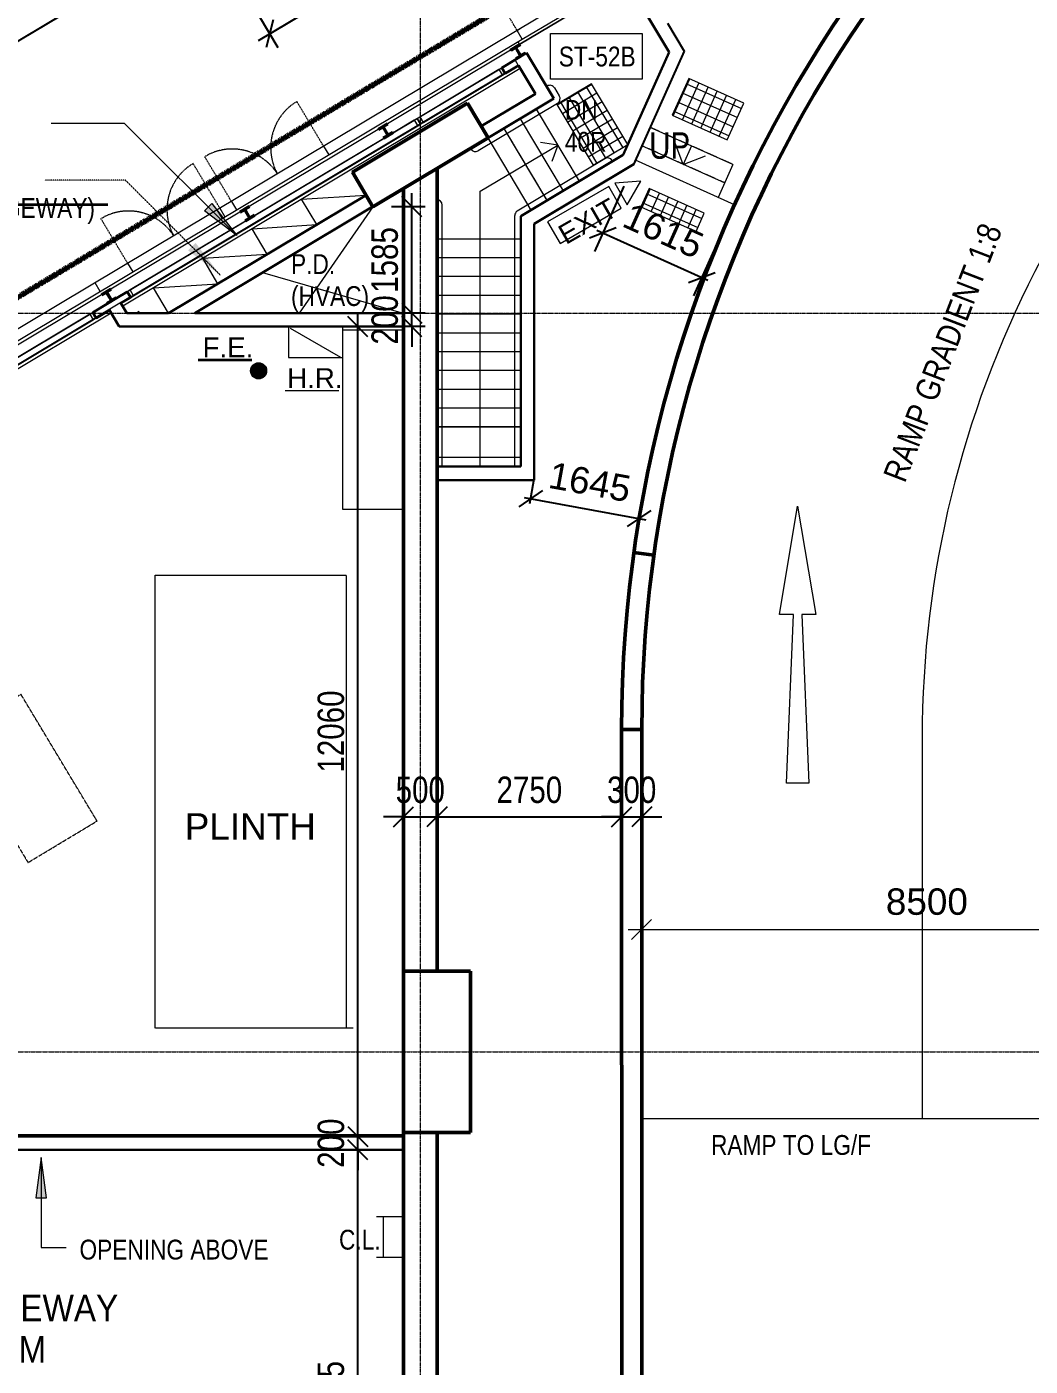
# Model space of a CAD drawing. Header units: millimetres. Extents: x -1578195 to 622687, y -255792 to 391308.
# Drawn here: x 30491 to 45441, y 158774 to 178722 of the extents above; entities that cross this region are included whole.
import ezdxf

# ---------------------------------------------------------------- set-up
doc = ezdxf.new("R2010")
doc.units = ezdxf.units.MM
for name, pattern in [('Dash', [6, 3, -3]), ('Double dash', [24.5, 10, -3, 2, -3, 2, -4.5]), ('Double dash_2_', [42.8625, 15.875, -4.7625, 6.35, -4.7625, 6.35, -4.7625]), ('Grid Line', [21, 12, -3, 3, -3]), ('IMPORT-Hidden_samll_', [3, 2, -1]), ('Long Dash', [13.5, 9, -4.5]), ('Overhead', [1.8, 1.2, -0.6])]:
    doc.linetypes.add(name, pattern=pattern)
for name, color, linetype, lineweight in [('0-1', 7, 'Continuous', 5), ('0-3', 7, 'Double dash_2_', 50), ('A-230-M_FLOOR', 192, 'Continuous', 18), ('A-242-A_STAIR', 31, 'Continuous', 5), ('A-242-M_STAIR', 31, 'Continuous', 5), ('A-325-M_DOOR', 31, 'Continuous', 5), ('A-325-MH_DOOR', 31, 'Long Dash', 5), ('A-ANNO-DIMS', 7, 'Continuous', 9), ('A-ANNO-NOTE', 7, 'Continuous', 5), ('A-ANNO-NOTE-1', 7, 'Continuous', 20), ('A-DETL', 102, 'Continuous', 5), ('A-DETL-5', 102, 'Continuous', 25), ('A-DETL-GENF', 7, 'Continuous', 5), ('A-DOOR', 7, 'Continuous', 5), ('A-DOOR-1', 7, 'Continuous', 9), ('A-DOOR-HDLN', 7, 'Long Dash', 5), ('A-FLOR', 7, 'Continuous', 18), ('A-GENM', 7, 'Continuous', 5), ('A-GENM-1', 7, 'Continuous', 18), ('A-GLAZ-CURT-2', 7, 'Continuous', 9), ('A-WALL-3', 7, 'Continuous', 13), ('A-WALL-4', 7, 'Continuous', 35), ('A-WALL-7', 7, 'Continuous', 5), ('C-PROP-LINE', 7, 'Double dash', 70), ('C-PROP-LINE-1', 7, 'Double dash_2_', 50), ('G-ANNO-TEXT', 7, 'Continuous', 5), ('I-WALL-5', 7, 'Continuous', 30), ('I-WALL-6', 7, 'Continuous', 18), ('OAP280_C', 210, 'Continuous', 50), ('OAP280_W', 210, 'Continuous', 50), ('Q-SPCQ', 7, 'Continuous', 5), ('REMOVED', 5, 'Dash', 5), ('S-COLS-3', 7, 'Continuous', 35), ('S-COLS-4', 7, 'Continuous', 13), ('S-COLS-8', 7, 'Continuous', 30), ('S-COLS-9', 7, 'Continuous', 5), ('S-GRID-1', 7, 'Grid Line', 5), ('S-STRS', 7, 'Continuous', 5), ('S-STRS-2', 7, 'Overhead', 5), ('UNDERLINE', 10, 'Continuous', 35)]:
    doc.layers.add(name, color=color, linetype=linetype, lineweight=lineweight)
doc.layers.add('E-EQMT', color=7, linetype='IMPORT-Hidden_samll_', lineweight=5, true_color=0x656565)
doc.styles.add('Arial', font='arial.ttf', dxfattribs={"height": 393.413174})
doc.styles.add('Arial Narrow', font='ARIALN.TTF', dxfattribs={"height": 353.981763})
doc.styles.add('Arial Narrow_1', font='ARIALN.TTF', dxfattribs={"height": 294.984802})
doc.styles.add('Arial_1', font='arial.ttf', dxfattribs={"height": 1.475299})
doc.styles.add('Arial_11', font='arial.ttf', dxfattribs={"width": 0.8, "height": 12.5})
doc.styles.add('Arial_3', font='arial.ttf', dxfattribs={"height": 590.11976})
doc.styles.add('Arial_5', font='arial.ttf', dxfattribs={"height": 1.081886})
doc.styles.add('Arial_7', font='arial.ttf', dxfattribs={"width": 0.9, "height": 393.413174})
doc.dimstyles.new('Diagonal_-_1_5mm_Arial', dxfattribs={"dimscale": 304.8, "dimtxt": 400, "dimasz": 0.984252, "dimexe": 0.984252, "dimexo": 0.0625, "dimgap": 0.656168, "dimtad": 1, "dimdec": 0, "dimrnd": 5, "dimzin": 0, "dimdsep": 46, "dimtxsty": 'Arial', "dimblk1": 'OBLIQUE', "dimblk2": 'OBLIQUE', "dimsah": 1, "dimcen": 0.09, "dimdle": 0.328084, "dimadec": 0, "dimazin": 0, "dimtfac": 1, "dimtdec": 4, "dimtix": 1, "dimtmove": 0, "dimatfit": 3, "dimfxl": 1.574803, "dimfxlon": 1, "dimtvp": 1, "dimtolj": 1, "dimtzin": 0, "dimarcsym": 2})
doc.dimstyles.new('Diagonal_-_2_0mm_Arial', dxfattribs={"dimscale": 304.8, "dimtxt": 500, "dimasz": 0.984252, "dimexe": 0.984252, "dimexo": 0.984252, "dimgap": 0.656168, "dimtad": 1, "dimdec": 0, "dimrnd": 5, "dimzin": 0, "dimdsep": 46, "dimtxsty": 'Arial_11', "dimblk1": 'OBLIQUE', "dimblk2": 'OBLIQUE', "dimsah": 1, "dimcen": 0.09, "dimdle": 0.656168, "dimadec": 0, "dimazin": 0, "dimtfac": 1, "dimtdec": 4, "dimtix": 1, "dimtmove": 0, "dimatfit": 3, "dimfxl": 1, "dimtvp": 1, "dimtolj": 1, "dimtzin": 0, "dimarcsym": 2})

# ---------------------------------------------------------------- blocks, each defined once
blk = doc.blocks.new('Family - ___-1112717-B1_F PLAN _2 OF 2_')
at = {"layer": 'C-PROP-LINE'}
blk.add_line((56424, 190270), (27494, 172990), dxfattribs=at)
blk = doc.blocks.new('ARC_ANN_HR_HOSE-REEL - ARC_ANN_HR_HOSE-REEL-881492-B1_F PLAN _2 OF 2_')
at = {"layer": 'A-ANNO-NOTE-1'}
blk.add_line((-1.804, 0), (2.187, 0), dxfattribs=at)
at = {"layer": 'A-ANNO-NOTE', "insert": (0.406, 1.662), "char_height": 1.4753, "width": 4.896, "attachment_point": 2, "line_spacing_factor": 0.938532, "style": 'Arial_1'}
blk.add_mtext('H.R.', dxfattribs=at)
blk = doc.blocks.new('DCW_15c - ARC_Single Steel Door-34850645-B1_F PLAN _2 OF 2_')
at = {"layer": 'A-DOOR'}
for p, q in [((-800, 150), (-750, 150)), ((-800, 0), (-750, 0))]:
    blk.add_line(p, q, dxfattribs=at)
at = {"layer": 'A-DOOR-1'}
for p, q in [((800, 150), (-800, 150)), ((-800, 0), (800, 0))]:
    blk.add_line(p, q, dxfattribs=at)
at = {"layer": 'A-DOOR-HDLN'}
for p, q in [((-800, 1724), (-750, 1724)), ((-800, 150), (-800, 1724))]:
    blk.add_line(p, q, dxfattribs=at)
blk.add_arc((-799, 126), 1599, 0.8721, 88.2428, dxfattribs=at)
blk = doc.blocks.new('UC-Universal Column-Column - 162x162x37UC-V57-B1_F PLAN _2 OF 2_')
at = {"layer": 'S-COLS-9'}
h = blk.add_hatch(dxfattribs=at)
h.set_pattern_fill('FP_13', color=256, style=0, pattern_type=2)
h.set_pattern_definition([(14.141, (-123938.35, -133707), (-173.7525, 689.6488), []), (14.141, (-123547.5, -133052.84), (-173.7525, 689.6488), [])])
h.paths.add_polyline_path([(-81, -81), (81, -81), (81, -69), (6, -67), (4, -62), (6, 67), (12, 70), (81, 70), (81, 81), (-81, 81), (-81, 70), (-6, 67), (-4, 62), (-6, -67), (-12, -69), (-81, -69)], flags=0)
at = {"layer": 'S-COLS-8'}
for p, q in [((81, 81), (-81, 81)), ((-81, 81), (-81, 70)), ((-81, 70), (-12, 70)), ((-4, 62), (-4, -62)), ((4, -62), (4, 62)), ((12, 70), (81, 70)), ((81, 70), (81, 81)), ((-12, -69), (-81, -69)), ((-81, -69), (-81, -81)), ((-81, -81), (81, -81)), ((81, -69), (12, -69)), ((81, -81), (81, -69))]:
    blk.add_line(p, q, dxfattribs=at)
for centre, start, end in [((-12, 62), 0, 90), ((12, 62), 90, 180), ((-12, -62), 270, 0), ((12, -62), 180, 270)]:
    blk.add_arc(centre, 7.6, start, end, dxfattribs=at)
blk = doc.blocks.new('UC-Universal Column-Column - 162x162x37UC-34290177-B1_F PLAN _2 OF 2_')
at = {"layer": 'S-COLS-8'}
for p, q in [((81, 81), (-81, 81)), ((-81, 81), (-81, 69.5)), ((-81, 69.5), (-11.6, 69.5)), ((-4, 61.9), (-4, -61.9)), ((4, -61.9), (4, 61.9)), ((11.6, 69.5), (81, 69.5)), ((81, 69.5), (81, 81)), ((-11.6, -69.5), (-81, -69.5)), ((-81, -69.5), (-81, -81)), ((-81, -81), (81, -81)), ((81, -69.5), (11.6, -69.5)), ((81, -81), (81, -69.5))]:
    blk.add_line(p, q, dxfattribs=at)
for centre, start, end in [((-11.6, 61.9), 0, 90), ((11.6, 61.9), 90, 180), ((-11.6, -61.9), 270, 0), ((11.6, -61.9), 180, 270)]:
    blk.add_arc(centre, 7.6, start, end, dxfattribs=at)
blk = doc.blocks.new('UC-Universal Column-Column - 162x162x37UC-V58-B1_F PLAN _2 OF 2_')
at = {"layer": 'S-COLS-8'}
for p, q in [((81, 81), (-81, 81)), ((-81, 81), (-81, 69.5)), ((-81, 69.5), (-11.6, 69.5)), ((-4, 61.9), (-4, -61.9)), ((4, -61.9), (4, 61.9)), ((11.6, 69.5), (81, 69.5)), ((81, 69.5), (81, 81)), ((-11.6, -69.5), (-81, -69.5)), ((-81, -69.5), (-81, -81)), ((-81, -81), (81, -81)), ((81, -69.5), (11.6, -69.5)), ((81, -81), (81, -69.5))]:
    blk.add_line(p, q, dxfattribs=at)
for centre, start, end in [((-11.6, 61.9), 0, 90), ((11.6, 61.9), 90, 180), ((-11.6, -61.9), 270, 0), ((11.6, -61.9), 180, 270)]:
    blk.add_arc(centre, 7.6, start, end, dxfattribs=at)
blk = doc.blocks.new('UC-Universal Column-Column - 162x162x37UC-V59-B1_F PLAN _2 OF 2_')
at = {"layer": 'S-COLS-8'}
for p, q in [((81, 81), (-81, 81)), ((-81, 81), (-81, 69.5)), ((-81, 69.5), (-11.6, 69.5)), ((-4, 61.9), (-4, -61.9)), ((4, -61.9), (4, 61.9)), ((11.6, 69.5), (81, 69.5)), ((81, 69.5), (81, 81)), ((-11.6, -69.5), (-81, -69.5)), ((-81, -69.5), (-81, -81)), ((-81, -81), (81, -81)), ((81, -69.5), (11.6, -69.5)), ((81, -81), (81, -69.5))]:
    blk.add_line(p, q, dxfattribs=at)
for centre, start, end in [((-11.6, 61.9), 0, 90), ((11.6, 61.9), 90, 180), ((-11.6, -61.9), 270, 0), ((11.6, -61.9), 180, 270)]:
    blk.add_arc(centre, 7.6, start, end, dxfattribs=at)
blk = doc.blocks.new('P01V-Louvre - P01V-Louvre-31067764-B1_F PLAN _2 OF 2_')
at = {"layer": 'A-GENM'}
for p, q in [((-950, 95), (950, 95)), ((-950, 5), (950, 5)), ((900, 100), (-900, 100)), ((-900, 0), (900, 0))]:
    blk.add_line(p, q, dxfattribs=at)
at = {"layer": 'A-GENM-1'}
for p, q in [((-900, 100), (-950, 100)), ((-950, 100), (-950, 0)), ((-900, 0), (-900, 100)), ((950, 100), (900, 100)), ((900, 100), (900, 0)), ((950, 0), (950, 100)), ((-950, 0), (-900, 0)), ((900, 0), (950, 0))]:
    blk.add_line(p, q, dxfattribs=at)
blk = doc.blocks.new('P01V-Louvre - P01V-Louvre-35719183-B1_F PLAN _2 OF 2_')
at = {"layer": 'A-GENM'}
for p, q in [((-2515, 95), (2515, 95)), ((-2515, 5), (2515, 5)), ((2465, 100), (-2465, 100)), ((-2465, 0), (-2097, 0)), ((-1935, 0), (303, 0)), ((465, 0), (2465, 0))]:
    blk.add_line(p, q, dxfattribs=at)
at = {"layer": 'A-GENM-1'}
for p, q in [((-2465, 100), (-2515, 100)), ((-2515, 100), (-2515, 0)), ((-2515, 0), (-2465, 0)), ((-2465, 0), (-2465, 100)), ((2515, 100), (2465, 100)), ((2465, 100), (2465, 0)), ((2515, 0), (2515, 100)), ((2465, 0), (2515, 0))]:
    blk.add_line(p, q, dxfattribs=at)
blk = doc.blocks.new('P01V-Louvre - P01V-Louvre-35719173-B1_F PLAN _2 OF 2_')
at = {"layer": 'A-GENM'}
for p, q in [((-735, 95), (735, 95)), ((-735, 5), (735, 5)), ((685, 100), (-685, 100)), ((-685, 0), (685, 0))]:
    blk.add_line(p, q, dxfattribs=at)
at = {"layer": 'A-GENM-1'}
for p, q in [((-685, 100), (-735, 100)), ((-735, 100), (-735, 0)), ((-735, 0), (-685, 0)), ((-685, 0), (-685, 100)), ((735, 100), (685, 100)), ((685, 100), (685, 0)), ((685, 0), (735, 0)), ((735, 0), (735, 100))]:
    blk.add_line(p, q, dxfattribs=at)
blk = doc.blocks.new('ARC_TFP_FS_HR_DISPLAY - ARC_TFP_FS_HR_750x400-V85-B1_F PLAN _2 OF 2_')
at = {"layer": 'Q-SPCQ'}
for p, q in [((405, 460), (-405, 460)), ((-405, 460), (-405, 0)), ((-375, 460), (375, 30)), ((405, 0), (405, 460))]:
    blk.add_line(p, q, dxfattribs=at)
blk = doc.blocks.new('Family - ___-2785461-B1_F PLAN _2 OF 2_')
at = {"layer": 'C-PROP-LINE'}
blk.add_line((56581, 190357), (27564, 173018), dxfattribs=at)
blk = doc.blocks.new('Family - ___-36030423-B1_F PLAN _2 OF 2_')
at = {"layer": 'C-PROP-LINE'}
blk.add_line((56581, 190357), (27564, 173018), dxfattribs=at)
blk = doc.blocks.new('Family - ___-3197506-B1_F PLAN _2 OF 2_')
at = {"layer": 'C-PROP-LINE-1'}
blk.add_line((56581, 190357), (27564, 173018), dxfattribs=at)
blk = doc.blocks.new('Dims-B1-FPLAN_2OF2__dwg__Oblique-5772980-B1_F PLAN _2 OF 2_')
at = {"layer": 'A-ANNO-DIMS'}
blk.add_line((-0.5, -0.5), (0.5, 0.5), dxfattribs=at)
blk = doc.blocks.new('_Oblique')
at = {"color": 0, "linetype": 'ByBlock', "lineweight": -2}
blk.add_line((-0.5, -0.5), (0.5, 0.5), dxfattribs=at)
blk = doc.blocks.new('*D284')
at = {"layer": 'A-ANNO-DIMS', "color": 0, "lineweight": -2, "transparency": 16777216}
for p, q in [((35999, 179745), (33939, 178514)), ((35952, 179435), (35674, 179900)), ((34235, 178409), (33957, 178874))]:
    blk.add_line(p, q, dxfattribs=at)
at = {"layer": 'Defpoints', "color": 0, "transparency": 16777216}
for p in [(36105, 179178), (34111, 178617), (34389, 178152)]:
    blk.add_point(p, dxfattribs=at)
at = {"layer": 'A-ANNO-DIMS', "color": 0, "lineweight": -2, "transparency": 16777216, "xscale": 299.9999999999999, "yscale": 299.9999999999999, "zscale": 299.9999999999999}
for p, rotation in [((35828, 179643), 30.85877583624612), ((34111, 178617), 210.8587758362461)]:
    blk.add_blockref('_Oblique', p, dxfattribs=dict(at, rotation=rotation))
at = {"layer": 'A-ANNO-DIMS', "color": 0, "transparency": 16777216, "insert": (34764, 179474), "char_height": 12.5, "attachment_point": 5, "rotation": 30.8588, "style": 'Arial_11'}
blk.add_mtext('\\A1;{\\H31.473x;2000}', dxfattribs=at)
blk = doc.blocks.new('*D278')
at = {"layer": 'A-ANNO-DIMS', "color": 0, "lineweight": -2, "transparency": 16777216}
for p, q in [((35425, 154531), (35425, 162195)), ((35625, 161995), (35125, 161995)), ((35625, 154731), (35125, 154731))]:
    blk.add_line(p, q, dxfattribs=at)
at = {"layer": 'Defpoints', "color": 0, "transparency": 16777216}
for p in [(35425, 161995), (35925, 161995), (35925, 154731)]:
    blk.add_point(p, dxfattribs=at)
at = {"layer": 'A-ANNO-DIMS', "color": 0, "lineweight": -2, "transparency": 16777216, "xscale": 299.9999999999999, "yscale": 299.9999999999999, "zscale": 299.9999999999999}
for p, rotation in [((35425, 161995), 90), ((35425, 154731), 270)]:
    blk.add_blockref('_Oblique', p, dxfattribs=dict(at, rotation=rotation))
at = {"layer": 'A-ANNO-DIMS', "color": 0, "transparency": 16777216, "insert": (35024, 158363), "char_height": 12.5, "attachment_point": 5, "rotation": 90, "style": 'Arial_11'}
blk.add_mtext('\\A1;{\\H31.473x;7265}', dxfattribs=at)
blk = doc.blocks.new('*D279')
at = {"layer": 'A-ANNO-DIMS', "color": 0, "lineweight": -2, "transparency": 16777216}
for p, q in [((35425, 162195), (35425, 162495)), ((35625, 162195), (35125, 162195)), ((35425, 161995), (35425, 162195)), ((35625, 161995), (35125, 161995)), ((35425, 161995), (35425, 161695))]:
    blk.add_line(p, q, dxfattribs=at)
at = {"layer": 'Defpoints', "color": 0, "transparency": 16777216}
for p in [(35425, 162195), (35925, 162195), (35925, 161995)]:
    blk.add_point(p, dxfattribs=at)
at = {"layer": 'A-ANNO-DIMS', "color": 0, "lineweight": -2, "transparency": 16777216, "xscale": 299.9999999999999, "yscale": 299.9999999999999, "zscale": 299.9999999999999}
for p, rotation in [((35425, 162195), 270), ((35425, 161995), 90)]:
    blk.add_blockref('_Oblique', p, dxfattribs=dict(at, rotation=rotation))
at = {"layer": 'A-ANNO-DIMS', "color": 0, "transparency": 16777216, "insert": (35024, 162095), "char_height": 12.5, "attachment_point": 5, "rotation": 90, "style": 'Arial_11'}
blk.add_mtext('\\A1;{\\H31.473x;200}', dxfattribs=at)
blk = doc.blocks.new('*D280')
at = {"layer": 'A-ANNO-DIMS', "color": 0, "lineweight": -2, "transparency": 16777216}
for p, q in [((35425, 161995), (35425, 174456)), ((35625, 174256), (35125, 174256)), ((35625, 162195), (35125, 162195))]:
    blk.add_line(p, q, dxfattribs=at)
at = {"layer": 'Defpoints', "color": 0, "transparency": 16777216}
for p in [(35425, 174256), (35925, 174256), (35925, 162195)]:
    blk.add_point(p, dxfattribs=at)
at = {"layer": 'A-ANNO-DIMS', "color": 0, "lineweight": -2, "transparency": 16777216, "xscale": 299.9999999999999, "yscale": 299.9999999999999, "zscale": 299.9999999999999}
for p, rotation in [((35425, 174256), 90), ((35425, 162195), 270)]:
    blk.add_blockref('_Oblique', p, dxfattribs=dict(at, rotation=rotation))
at = {"layer": 'A-ANNO-DIMS', "color": 0, "transparency": 16777216, "insert": (35024, 168226), "char_height": 12.5, "attachment_point": 5, "rotation": 90, "style": 'Arial_11'}
blk.add_mtext('\\A1;{\\H31.473x;12060}', dxfattribs=at)
blk = doc.blocks.new('*D281')
at = {"layer": 'A-ANNO-DIMS', "color": 0, "lineweight": -2, "transparency": 16777216}
for p, q in [((36227, 174456), (36227, 174756)), ((36427, 174456), (35927, 174456)), ((36227, 174256), (36227, 174456)), ((36427, 174256), (35927, 174256)), ((36227, 174256), (36227, 173956))]:
    blk.add_line(p, q, dxfattribs=at)
at = {"layer": 'Defpoints', "color": 0, "transparency": 16777216}
for p in [(36227, 174456), (36727, 174456), (36727, 174256)]:
    blk.add_point(p, dxfattribs=at)
at = {"layer": 'A-ANNO-DIMS', "color": 0, "lineweight": -2, "transparency": 16777216, "xscale": 299.9999999999999, "yscale": 299.9999999999999, "zscale": 299.9999999999999}
for p, rotation in [((36227, 174456), 270), ((36227, 174256), 90)]:
    blk.add_blockref('_Oblique', p, dxfattribs=dict(at, rotation=rotation))
at = {"layer": 'A-ANNO-DIMS', "color": 0, "transparency": 16777216, "insert": (35826, 174356), "char_height": 12.5, "attachment_point": 5, "rotation": 90, "style": 'Arial_11'}
blk.add_mtext('\\A1;{\\H31.473x;200}', dxfattribs=at)
blk = doc.blocks.new('*D282')
at = {"layer": 'A-ANNO-DIMS', "color": 0, "lineweight": -2, "transparency": 16777216}
for p, q in [((36227, 174256), (36227, 176242)), ((36427, 176042), (35927, 176042)), ((36427, 174456), (35927, 174456))]:
    blk.add_line(p, q, dxfattribs=at)
at = {"layer": 'Defpoints', "color": 0, "transparency": 16777216}
for p in [(36227, 176042), (36727, 176042), (36727, 174456)]:
    blk.add_point(p, dxfattribs=at)
at = {"layer": 'A-ANNO-DIMS', "color": 0, "lineweight": -2, "transparency": 16777216, "xscale": 299.9999999999999, "yscale": 299.9999999999999, "zscale": 299.9999999999999}
for p, rotation in [((36227, 176042), 90), ((36227, 174456), 270)]:
    blk.add_blockref('_Oblique', p, dxfattribs=dict(at, rotation=rotation))
at = {"layer": 'A-ANNO-DIMS', "color": 0, "transparency": 16777216, "insert": (35826, 175249), "char_height": 12.5, "attachment_point": 5, "rotation": 90, "style": 'Arial_11'}
blk.add_mtext('\\A1;{\\H31.473x;1585}', dxfattribs=at)
blk = doc.blocks.new('*D267')
at = {"layer": 'A-ANNO-DIMS', "color": 0, "lineweight": -2, "transparency": 16777216}
for p, q in [((36604, 166755), (36604, 167255)), ((39354, 166755), (39354, 167255)), ((36404, 166955), (39554, 166955))]:
    blk.add_line(p, q, dxfattribs=at)
at = {"layer": 'Defpoints', "color": 0, "transparency": 16777216}
for p in [(39354, 166955), (36604, 166455), (39354, 166455)]:
    blk.add_point(p, dxfattribs=at)
at = {"layer": 'A-ANNO-DIMS', "color": 0, "lineweight": -2, "transparency": 16777216, "xscale": 299.9999999999999, "yscale": 299.9999999999999, "zscale": 299.9999999999999, "rotation": 180}
blk.add_blockref('_Oblique', (36604, 166955), dxfattribs=at)
at = {"layer": 'A-ANNO-DIMS', "color": 0, "lineweight": -2, "transparency": 16777216, "xscale": 299.9999999999999, "yscale": 299.9999999999999, "zscale": 299.9999999999999}
blk.add_blockref('_Oblique', (39354, 166955), dxfattribs=at)
at = {"layer": 'A-ANNO-DIMS', "color": 0, "transparency": 16777216, "insert": (37979, 167356), "char_height": 12.5, "attachment_point": 5, "style": 'Arial_11'}
blk.add_mtext('\\A1;{\\H31.473x;2750}', dxfattribs=at)
blk = doc.blocks.new('*D268')
at = {"layer": 'A-ANNO-DIMS', "color": 0, "lineweight": -2, "transparency": 16777216}
for p, q in [((36104, 166755), (36104, 167255)), ((36604, 166755), (36604, 167255)), ((36104, 166955), (35804, 166955)), ((36104, 166955), (36604, 166955)), ((36604, 166955), (36904, 166955))]:
    blk.add_line(p, q, dxfattribs=at)
at = {"layer": 'Defpoints', "color": 0, "transparency": 16777216}
for p in [(36604, 166955), (36104, 166455), (36604, 166455)]:
    blk.add_point(p, dxfattribs=at)
at = {"layer": 'A-ANNO-DIMS', "color": 0, "lineweight": -2, "transparency": 16777216, "xscale": 299.9999999999999, "yscale": 299.9999999999999, "zscale": 299.9999999999999}
blk.add_blockref('_Oblique', (36104, 166955), dxfattribs=at)
at = {"layer": 'A-ANNO-DIMS', "color": 0, "lineweight": -2, "transparency": 16777216, "xscale": 299.9999999999999, "yscale": 299.9999999999999, "zscale": 299.9999999999999, "rotation": 180}
blk.add_blockref('_Oblique', (36604, 166955), dxfattribs=at)
at = {"layer": 'A-ANNO-DIMS', "color": 0, "transparency": 16777216, "insert": (36354, 167356), "char_height": 12.5, "attachment_point": 5, "style": 'Arial_11'}
blk.add_mtext('\\A1;{\\H31.473x;500}', dxfattribs=at)
blk = doc.blocks.new('*D269')
at = {"layer": 'A-ANNO-DIMS', "color": 0, "lineweight": -2, "transparency": 16777216}
for p, q in [((39354, 166755), (39354, 167255)), ((39654, 166755), (39654, 167255)), ((39354, 166955), (39054, 166955)), ((39354, 166955), (39654, 166955)), ((39654, 166955), (39954, 166955))]:
    blk.add_line(p, q, dxfattribs=at)
at = {"layer": 'Defpoints', "color": 0, "transparency": 16777216}
for p in [(39654, 166955), (39354, 166455), (39654, 166455)]:
    blk.add_point(p, dxfattribs=at)
at = {"layer": 'A-ANNO-DIMS', "color": 0, "lineweight": -2, "transparency": 16777216, "xscale": 299.9999999999999, "yscale": 299.9999999999999, "zscale": 299.9999999999999}
blk.add_blockref('_Oblique', (39354, 166955), dxfattribs=at)
at = {"layer": 'A-ANNO-DIMS', "color": 0, "lineweight": -2, "transparency": 16777216, "xscale": 299.9999999999999, "yscale": 299.9999999999999, "zscale": 299.9999999999999, "rotation": 180}
blk.add_blockref('_Oblique', (39654, 166955), dxfattribs=at)
at = {"layer": 'A-ANNO-DIMS', "color": 0, "transparency": 16777216, "insert": (39504, 167356), "char_height": 12.5, "attachment_point": 5, "style": 'Arial_11'}
blk.add_mtext('\\A1;{\\H31.473x;300}', dxfattribs=at)
blk = doc.blocks.new('*D293')
at = {"layer": 'A-ANNO-DIMS', "color": 0, "lineweight": -2, "transparency": 16777216}
for p, q in [((37985, 171621), (38052, 171988)), ((37900, 171711), (39716, 171380)), ((39605, 171325), (39672, 171693))]:
    blk.add_line(p, q, dxfattribs=at)
at = {"layer": 'Defpoints', "color": 0, "transparency": 16777216}
for p in [(37982, 171602), (39618, 171398), (39601, 171306)]:
    blk.add_point(p, dxfattribs=at)
at = {"layer": 'A-ANNO-DIMS', "color": 0, "lineweight": -2, "transparency": 16777216, "xscale": 299.9999999999999, "yscale": 299.9999999999999, "zscale": 299.9999999999999}
for p, rotation in [((37998, 171693), 169.6596035361289), ((39618, 171398), 349.6596035361288)]:
    blk.add_blockref('_Oblique', p, dxfattribs=dict(at, rotation=rotation))
at = {"layer": 'A-ANNO-DIMS', "color": 0, "transparency": 16777216, "insert": (38880, 171940), "char_height": 393.4, "attachment_point": 5, "rotation": 349.6596, "style": 'Arial'}
blk.add_mtext('\\A1;1645', dxfattribs=at)
blk = doc.blocks.new('*D294')
at = {"layer": 'A-ANNO-DIMS', "color": 0, "lineweight": -2, "transparency": 16777216}
for p, q in [((39388, 176350), (38951, 175376)), ((38983, 175691), (40640, 174948)), ((40863, 175689), (40426, 174715))]:
    blk.add_line(p, q, dxfattribs=at)
at = {"layer": 'Defpoints', "color": 0, "transparency": 16777216}
for p in [(39396, 176367), (40871, 175706), (40549, 174989)]:
    blk.add_point(p, dxfattribs=at)
at = {"layer": 'A-ANNO-DIMS', "color": 0, "lineweight": -2, "transparency": 16777216, "xscale": 299.9999999999999, "yscale": 299.9999999999999, "zscale": 299.9999999999999}
for p, rotation in [((39074, 175650), 155.8591831670904), ((40549, 174989), 335.8591831670904)]:
    blk.add_blockref('_Oblique', p, dxfattribs=dict(at, rotation=rotation))
at = {"layer": 'A-ANNO-DIMS', "color": 0, "transparency": 16777216, "insert": (39976, 175685), "char_height": 393.4, "attachment_point": 5, "rotation": 335.8592, "style": 'Arial'}
blk.add_mtext('\\A1;1615', dxfattribs=at)
blk = doc.blocks.new('APF_10 - APF_10-47961656-0291')
at = {"layer": 'A-325-MH_DOOR'}
for p, q in [((-400, 924), (-350, 924)), ((-400, 150), (-400, 924))]:
    blk.add_line(p, q, dxfattribs=at)
blk.add_arc((-399, 126), 799, 1.7449, 86.4831, dxfattribs=at)
blk = doc.blocks.new('APF_10 - APF_10-47961668-0291')
at = {"layer": 'A-325-MH_DOOR'}
for p, q in [((-400, -150), (-400, -924)), ((-400, -924), (-350, -924))]:
    blk.add_line(p, q, dxfattribs=at)
blk.add_arc((-399, -126), 799, 273.5169, 358.2551, dxfattribs=at)
blk = doc.blocks.new('APF_10 - APF_10-47962074-0291')
at = {"layer": 'A-325-MH_DOOR'}
for p, q in [((-400, -150), (-400, -924)), ((-400, -924), (-350, -924))]:
    blk.add_line(p, q, dxfattribs=at)
blk.add_arc((-399, -126), 799, 273.5169, 358.2551, dxfattribs=at)
blk = doc.blocks.new('A$C0051683D')
at = {"layer": 'A-ANNO-NOTE'}
for p, q in [((435, 1509), (62, 1509)), ((62, 1509), (62, 457)), ((435, 457), (435, 1509)), ((62, 457), (435, 457)), ((62, 353), (266, 0)), ((435, 353), (62, 353)), ((266, 0), (435, 353))]:
    blk.add_line(p, q, dxfattribs=at)
at = {"layer": 'A-ANNO-NOTE', "insert": (-2, 987), "char_height": 295.1, "width": 1090.8, "attachment_point": 8, "rotation": 270, "line_spacing_factor": 0.938532, "style": 'Arial_3'}
blk.add_mtext('EXIT', dxfattribs=at)
blk = doc.blocks.new('TRA')
at = {"layer": 'A-FLOR', "flags": 128}
blk.add_lwpolyline([(-518486, 188017), (-519381, 187483), (-521398, 186280), (-527075, 182896), (-535025, 178165), (-535665, 177776), (-535926, 177616), (-537397, 176743), (-537513, 176675), (-537810, 176506), (-539728, 175455), (-540182, 175218), (-541679, 174464), (-541866, 174374), (-543661, 173534)], dxfattribs=at)
blk = doc.blocks.new('ARC_ANN_FE_FIRE-EXTINGUISHER - 4-883778-B1_F PLAN _2 OF 2_')
at = {"layer": 'A-ANNO-NOTE'}
blk.add_circle((2.685, -0.821), 0.6, dxfattribs=at)
at = {"layer": 'A-ANNO-NOTE-1'}
blk.add_line((-1.804, 0), (2.187, 0), dxfattribs=at)
at = {"layer": 'A-ANNO-NOTE', "insert": (0.406, 1.662), "char_height": 1.4753, "width": 4.5, "attachment_point": 2, "line_spacing_factor": 0.938532, "style": 'Arial_1'}
blk.add_mtext('F.E.', dxfattribs=at)

msp = doc.modelspace()

# ---------------------------------------------------------------- hatches: boundary and pattern name
at = {"layer": 'A-DETL-GENF'}
h = msp.add_hatch(dxfattribs=at)
h.set_pattern_fill('FP_7', color=256, angle=-56.14082, style=0, pattern_type=2)
h.set_pattern_definition([(245.85918, (-59501.72, 245952.47), (136.88146, -61.3471), []), (335.85918, (-59501.72, 245952.47), (61.3471, 136.88146), [])])
h.paths.add_polyline_path([(40107.2, 177404.6), (40928.5, 177036.5), (41173.9, 177584), (40352.6, 177952.1)])
h = msp.add_hatch(dxfattribs=at)
h.set_pattern_fill('FP_7', color=256, angle=-91.14085, style=0, pattern_type=2)
h.set_pattern_definition([(210.85915, (-3892.77, 290858.08), (76.93941, -128.76462), []), (300.85915, (-3892.77, 290858.08), (128.76462, 76.93941), [])])
h.paths.add_polyline_path([(38390, 177564.4), (38928.6, 176663.1), (39443.7, 176970.8), (38905.1, 177872.2)])
h = msp.add_hatch(dxfattribs=at)
h.set_pattern_fill('FP_7', color=256, angle=-56.14082, style=0, pattern_type=2)
h.set_pattern_definition([(245.85918, (-59967.89, 244586.74), (136.88146, -61.3471), []), (335.85918, (-59967.89, 244586.74), (61.3471, 136.88146), [])])
h.paths.add_polyline_path([(39641.1, 176038.8), (40462.3, 175670.8), (40585, 175944.5), (39763.8, 176312.6)], flags=0)
at = {"layer": 'G-ANNO-TEXT'}
for points in [[(33619.2, 175611.8), (33139.1, 175980.2), (33250.8, 176091.9)], [(30707.3, 161883.4), (30628.3, 161283.4), (30786.3, 161283.4)]]:
    msp.add_hatch(color=256, dxfattribs=at).paths.add_polyline_path(points, flags=0)
at = {"layer": 'REMOVED'}
msp.add_hatch(color=256, dxfattribs=at).paths.add_polyline_path([(33373.9, 175024.1), (32893.8, 175392.5), (33005.5, 175504.2)], flags=0)
at = {"layer": 'UNDERLINE'}
h = msp.add_hatch(color=256, dxfattribs=at)
h.dxf.hatch_style = 1
edge = h.paths.add_edge_path()
edge.add_arc((33945.1, 173598.5), 120, 0, 360)

# ---------------------------------------------------------------- linework, layer by layer
at = {"layer": 'A-230-M_FLOOR', "color": 7}
msp.add_line((41034.6, 176071.8), (39559.6, 176732.8), dxfattribs=at)
at = {"layer": 'A-242-A_STAIR', "color": 7}
for p, q in [((40272.5, 176673), (40146.6, 177003.4)), ((40395.2, 176946.8), (40272.5, 176673)), ((40272.5, 176673), (40602.9, 176798.9))]:
    msp.add_line(p, q, dxfattribs=at)
at = {"layer": 'A-242-M_STAIR', "color": 7}
for p, q in [((41011.1, 176670.7), (39779.2, 177222.8)), ((40884.4, 176398.8), (39652.5, 176950.9)), ((41011.1, 176670.7), (40791.5, 176180.7))]:
    msp.add_line(p, q, dxfattribs=at)
at = {"layer": 'A-242-M_STAIR', "color": 7, "linetype": 'Overhead'}
for p, q in [((41011.1, 176670.7), (39779.2, 177222.8)), ((40884.4, 176398.8), (39652.5, 176950.9))]:
    msp.add_line(p, q, dxfattribs=at)
at = {"layer": 'A-ANNO-DIMS'}
for p, q in [((39651.2, 163475), (39651.2, 165577.1)), ((39451.2, 165277.1), (48351.3, 165277.1))]:
    msp.add_line(p, q, dxfattribs=at)
at = {"layer": 'A-DETL'}
for p, q in [((38353.3, 177811.2), (38425.2, 177691)), ((38397.5, 177581.3), (37216.5, 176875.6)), ((37248.6, 176271.5), (38402.3, 176959)), ((38402.3, 176959), (38145.5, 176999.7)), ((38402.3, 176959), (38315.9, 176713.8)), ((39104.5, 176757.3), (37799.3, 175977.4)), ((34584.7, 176152.7), (35544.2, 176213.4)), ((34810.3, 175775), (34584.7, 176152.7)), ((37248.6, 172171.6), (37248.6, 176271.5)), ((35646.7, 176041.8), (34547.1, 174456)), ((36680.4, 172192.3), (36680.4, 176066.3)), ((33848.8, 175713), (34810.3, 175775)), ((37760.4, 172192.3), (37760.4, 175908.7)), ((34074.5, 175335.3), (33848.8, 175713)), ((33113, 175273.4), (34074.5, 175335.3)), ((33338.7, 174895.7), (33113, 175273.4)), ((34005.4, 175061), (36101.3, 174456)), ((32377.2, 174833.7), (33338.7, 174895.7)), ((32602.9, 174456), (32377.2, 174833.7)), ((41705.4, 169966.8), (41976.2, 171582)), ((41976.2, 171582), (42247, 169966.8)), ((41913.8, 169966.8), (41705.4, 169966.8)), ((41809.4, 167458), (41913.8, 169966.8)), ((42247, 169966.8), (42038.6, 169966.8)), ((42038.6, 169966.8), (42143, 167458)), ((42143, 167458), (41809.4, 167458)), ((48151.2, 162455.9), (39654, 162455.9)), ((36101.2, 160996.9), (35701.2, 160996.9)), ((35801.2, 160996.9), (35801.2, 160396.9)), ((35701.2, 160396.9), (36101.2, 160396.9))]:
    msp.add_line(p, q, dxfattribs=at)
msp.add_lwpolyline([(50179.5, 180492.4, 0.2416732), (43831.2, 168125.4), (43831.2, 162455.9)], format="xyb", dxfattribs=at)
for points in [[(40107.2, 177404.6), (40928.5, 177036.5), (41173.9, 177584), (40352.6, 177952.1)], [(38390, 177564.4), (38928.6, 176663.1), (39443.7, 176970.8), (38905.1, 177872.2)], [(40585, 175944.5), (39763.8, 176312.6), (39641.1, 176038.8), (40462.3, 175670.8)]]:
    msp.add_lwpolyline(points, close=True, dxfattribs=at)
for centre, start, end in [((38284.7, 177770.1), 30.85915, 120.85919), ((38356.5, 177650), 300.85915, 30.85915), ((37175.5, 176944.3), 210.85918, 300.85915), ((39145.5, 176688.6), 30.85918, 120.85915), ((36600.4, 176066.3), 360, 90), ((37840.4, 175908.7), 120.85915, 180)]:
    msp.add_arc(centre, 80, start, end, dxfattribs=at)
at = {"layer": 'A-DETL-5'}
for p, q in [((40035.9, 178777.1), (40287.2, 178356.4)), ((40287.2, 178356.4), (39530.6, 176668.2))]:
    msp.add_line(p, q, dxfattribs=at)
at = {"layer": 'A-FLOR'}
for p, q in [((28480.7, 177397.2), (35968.6, 181866.1)), ((39458.2, 179428.1), (37839.1, 178460.7)), ((37700, 178377.6), (37683.7, 178367.9)), ((32115.5, 174456), (32163.7, 174484.8)), ((35201.3, 174206), (36101.3, 174206)), ((35201.3, 171531), (35201.3, 174206)), ((37851.3, 172307.1), (36601.3, 172307.1)), ((36101.3, 171531), (35201.3, 171531)), ((36101.2, 162221.1), (27601.2, 162221.1))]:
    msp.add_line(p, q, dxfattribs=at)
at = {"layer": 'A-GLAZ-CURT-2'}
for p, q in [((37796.7, 178666.1), (24095.2, 170479.2)), ((24172.1, 170350.5), (37873.7, 178537.3)), ((37873.7, 178537.3), (37796.7, 178666.1)), ((34912.5, 176942.8), (34989.5, 176814)), ((33406.6, 175868.2), (33329.6, 175996.9)), ((33367.3, 176019.6), (33444.3, 175890.8)), ((33539, 176122.1), (33616, 175993.4)), ((31993.9, 175198.9), (32070.8, 175070.1)), ((31586.7, 174780.8), (31509.8, 174909.5))]:
    msp.add_line(p, q, dxfattribs=at)
at = {"layer": 'A-WALL-3'}
for p, q in [((37839.1, 178460.7), (39458.2, 179428.1)), ((35864.7, 177280.9), (37700, 178377.6)), ((33804.4, 176049.9), (35725.6, 177197.8)), ((36601.3, 176612.1), (36101.3, 176313.4)), ((31744.2, 174818.9), (33665.4, 175966.8)), ((29684, 173587.9), (31605.1, 174735.8)), ((36101.2, 164656), (36601.2, 164656)), ((36601.2, 162256), (36101.2, 162256))]:
    msp.add_line(p, q, dxfattribs=at)
at = {"layer": 'A-WALL-4'}
for p, q in [((36601.2, 164656), (36601.3, 176612.1)), ((36101.3, 176313.4), (36101.2, 164656)), ((39832.1, 170851.7), (39535.1, 170893.3)), ((39351.3, 168257.1), (39651.3, 168257.1)), ((36101.2, 162256), (36101.2, 155756)), ((36601.2, 155756), (36601.2, 162256))]:
    msp.add_line(p, q, dxfattribs=at)
for radius, start, end in [(19000, 113.14269, 179.99968), (18700, 122.41472, 179.9997)]:
    msp.add_arc((58351.3, 168257), radius, start, end, dxfattribs=at)
at = {"layer": 'A-WALL-7'}
for p, q in [((37943.6, 178322.8), (37574.2, 178102.1)), ((37812.9, 178151.6), (37615.2, 178033.4)), ((37812.9, 178151.6), (37771.9, 178220.2)), ((37818.1, 178143), (37812.9, 178151.6)), ((31994.4, 174768.1), (31478.2, 174459.6)), ((32035.4, 174699.4), (31519.2, 174391)), ((31889.8, 174612.4), (31894.9, 174603.8)), ((31718.1, 174509.8), (31723.2, 174501.2))]:
    msp.add_line(p, q, dxfattribs=at)
at = {"layer": 'E-EQMT'}
msp.add_lwpolyline([(35351.8, 163809.4), (32401.8, 163809.4), (32401.8, 170554.4), (35251.8, 170554.4), (35251.8, 163809.4)], dxfattribs=at)
msp.add_lwpolyline([(30509.9, 166274.7), (31538.5, 166892.8), (30405.5, 168778.6), (29376.9, 168160.5)], close=True, dxfattribs=at)
at = {"layer": 'G-ANNO-TEXT'}
for p, q in [((31948.7, 177282.2), (30857.2, 177282.2)), ((33619.2, 175611.8), (31948.7, 177282.2)), ((33139.1, 175980.2), (33250.8, 176091.9)), ((33619.2, 175611.8), (33139.1, 175980.2)), ((33250.8, 176091.9), (33619.2, 175611.8)), ((30707.3, 161883.4), (30628.3, 161283.4)), ((30786.3, 161283.4), (30707.3, 161883.4)), ((30707.3, 161883.4), (30707.3, 160543.4)), ((30628.3, 161283.4), (30786.3, 161283.4)), ((30707.3, 160543.4), (31076.6, 160543.4))]:
    msp.add_line(p, q, dxfattribs=at)
at = {"layer": 'G-ANNO-TEXT', "flags": 128}
msp.add_lwpolyline([(38293.4, 178621.9), (39660.3, 178621.9), (39660.3, 177941), (38293.4, 177941)], close=True, dxfattribs=at)
at = {"layer": 'I-WALL-5'}
for p, q in [((39585.6, 179140.8), (40062.1, 178343.2)), ((40062.1, 178343.2), (39377, 176814.5)), ((37783.1, 178238.6), (37569.1, 178110.7)), ((37620.4, 178024.8), (37818.1, 178143)), ((37818.1, 178143), (38069.4, 177722.3)), ((37938.5, 178331.4), (37922.2, 178321.7)), ((38343.7, 177653.2), (37938.5, 178331.4)), ((37569.1, 178110.7), (37620.4, 178024.8)), ((38069.4, 177722.3), (37261, 177239.3)), ((37363.6, 177067.6), (38343.7, 177653.2)), ((37261, 177239.3), (37363.6, 177067.6)), ((39377, 176814.5), (37851.3, 175902.9)), ((38051.3, 175789.4), (39533.7, 176675.1)), ((32602.9, 174456), (35546.1, 176214.6)), ((32992.8, 174456), (35648.7, 176042.9)), ((37851.3, 175902.9), (37851.3, 172171.6)), ((38051.3, 171971.6), (38051.3, 175789.4)), ((31989.3, 174776.7), (31827.3, 174679.9)), ((32040.5, 174690.8), (31989.3, 174776.7)), ((31688.2, 174596.8), (31473.1, 174468.2)), ((31894.9, 174603.8), (32040.5, 174690.8)), ((31983.2, 174456), (31894.9, 174603.8)), ((31473.1, 174468.2), (31524.4, 174382.4)), ((31524.4, 174382.4), (31723.2, 174501.2)), ((31723.2, 174501.2), (31869.7, 174256)), ((32602.9, 174456), (31983.2, 174456)), ((36101.3, 174456), (32992.8, 174456)), ((36101.3, 174256), (36101.3, 174456)), ((31869.7, 174256), (36101.3, 174256)), ((37851.3, 172171.6), (36601.3, 172171.6)), ((36601.3, 172171.6), (36601.3, 171971.6)), ((36601.3, 171971.6), (38051.3, 171971.6)), ((36101.2, 162195.1), (26901.2, 162195.1)), ((36101.2, 161995.1), (36101.2, 162195.1)), ((27101.2, 161995.1), (36101.2, 161995.1))]:
    msp.add_line(p, q, dxfattribs=at)
at = {"layer": 'I-WALL-6'}
for p, q in [((37843.7, 178100), (31920.6, 174560.8)), ((31748.9, 174458.3), (26674.6, 171426.3))]:
    msp.add_line(p, q, dxfattribs=at)
at = {"layer": 'OAP280_C'}
for p, q in [((37058.5, 177582.7), (35341.7, 176556.8)), ((37366.3, 177067.6), (37058.5, 177582.7)), ((35649.4, 176041.7), (37366.3, 177067.6)), ((35341.7, 176556.8), (35649.4, 176041.7)), ((37104, 164656), (36104, 164656)), ((36104, 164656), (36104, 162256)), ((37104, 162256), (37104, 164656)), ((36104, 162256), (37104, 162256))]:
    msp.add_line(p, q, dxfattribs=at)
at = {"layer": 'OAP280_W'}
for p, q in [((36604, 164656), (36604, 176612.1)), ((36104, 176313.4), (36104, 164656)), ((39834.9, 170851.7), (39537.8, 170893.3)), ((39354, 168257.1), (39356.7, 153630.1)), ((39354, 168257.1), (39654, 168257.1)), ((39654, 153630.1), (39654, 168257.1)), ((36104, 162256), (36104, 155756)), ((36604, 155756), (36604, 162256))]:
    msp.add_line(p, q, dxfattribs=at)
for radius, start in [(19000, 113.14299), (18700, 113.01843)]:
    msp.add_arc((58354, 168257.1), radius, start, 180.00002, dxfattribs=at)
at = {"layer": 'REMOVED'}
msp.add_lwpolyline([(33373.9, 175024.1), (31961.3, 176436.7), (30758.1, 176436.7)], dxfattribs=at)
at = {"layer": 'S-COLS-3'}
for p, q in [((37055.9, 177582.7), (35339, 176556.8)), ((37363.6, 177067.6), (37055.9, 177582.7)), ((36601.3, 176612.1), (37363.6, 177067.6)), ((35339, 176556.8), (35646.7, 176041.8)), ((35646.7, 176041.8), (36101.3, 176313.4)), ((36101.2, 164656), (36101.2, 162256)), ((37101.2, 164656), (36601.2, 164656)), ((37101.2, 162256), (37101.2, 164656)), ((36601.2, 162256), (37101.2, 162256))]:
    msp.add_line(p, q, dxfattribs=at)
at = {"layer": 'S-COLS-4'}
for p, q in [((36101.3, 176313.4), (36601.3, 176612.1)), ((36601.2, 164656), (36101.2, 164656)), ((36101.2, 162256), (36601.2, 162256))]:
    msp.add_line(p, q, dxfattribs=at)
at = {"layer": 'S-GRID-1'}
for p, q in [((36354.3, 210672.6), (36353.9, 140117.7)), ((-10508.1, 174456.2), (128177.5, 174455.5)), ((-10508.1, 163456.2), (128177.4, 163455.5))]:
    msp.add_line(p, q, dxfattribs=at)
at = {"layer": 'S-STRS'}
for p, q in [((37808.6, 178498.5), (37833.3, 178457.2)), ((37840.9, 177352.8), (38482, 176279.7)), ((38081.2, 177496.4), (38722.4, 176423.3)), ((37600.5, 177209.1), (38241.7, 176136.1)), ((37360.1, 177065.5), (38001.3, 175992.5)), ((36601.3, 175566), (37851.3, 175566)), ((36601.3, 175286), (37851.3, 175286)), ((36601.3, 175006), (37851.3, 175006)), ((36601.3, 174726), (37851.3, 174726)), ((36601.3, 174446), (37851.3, 174446)), ((36601.3, 174166), (37851.3, 174166)), ((36601.3, 173886), (37851.3, 173886)), ((36601.3, 173606), (37851.3, 173606)), ((36601.3, 173326), (37851.3, 173326)), ((36601.3, 173046), (37851.3, 173046)), ((36601.3, 172766), (37851.3, 172766)), ((37851.3, 172761.5), (36601.3, 172761.6))]:
    msp.add_line(p, q, dxfattribs=at)
at = {"layer": 'S-STRS-2'}
for p, q in [((37840.9, 177352.8), (38482, 176279.7)), ((38081.2, 177496.4), (38722.4, 176423.3)), ((37600.5, 177209.1), (38241.7, 176136.1)), ((37360.1, 177065.5), (38001.3, 175992.5)), ((36601.3, 175566), (37851.3, 175566)), ((36601.3, 175286), (37851.3, 175286)), ((36601.3, 175006), (37851.3, 175006)), ((36601.3, 174726), (37851.3, 174726)), ((36601.3, 174446), (37851.3, 174446)), ((36601.3, 174166), (37851.3, 174166)), ((36601.3, 173886), (37851.3, 173886)), ((36601.3, 173606), (37851.3, 173606)), ((36601.3, 173326), (37851.3, 173326)), ((36601.3, 173046), (37851.3, 173046)), ((36601.3, 172766), (37851.3, 172766))]:
    msp.add_line(p, q, dxfattribs=at)
at = {"layer": 'UNDERLINE'}
for points in [[(28518.7, 176074.6), (31696.6, 176074.6)], [(33047.2, 173762.7), (33845.3, 173762.7)]]:
    msp.add_lwpolyline(points, dxfattribs=at)

# ---------------------------------------------------------------- block references
at = {"xscale": 300, "yscale": 300, "zscale": 300, "rotation": 180}
msp.add_blockref('Dims-B1-FPLAN_2OF2__dwg__Oblique-5772980-B1_F PLAN _2 OF 2_', (39651.2, 165277.1), dxfattribs=at)
at = {"layer": '0-1'}
for name, p, rotation in [('Family - ___-2785461-B1_F PLAN _2 OF 2_', (0, 0), 359.9997000009001), ('Family - ___-36030423-B1_F PLAN _2 OF 2_', (0, 0), 359.9997000009001), ('DCW_15c - ARC_Single Steel Door-34850645-B1_F PLAN _2 OF 2_', (38560.4, 178947.7), 30.85888317200738), ('UC-Universal Column-Column - 162x162x37UC-V57-B1_F PLAN _2 OF 2_', (37811.1, 178349.6), 30.85888317200792), ('P01V-Louvre - P01V-Louvre-35719173-B1_F PLAN _2 OF 2_', (36937.9, 177733.5), 210.8589716699008), ('P01V-Louvre - P01V-Louvre-35719183-B1_F PLAN _2 OF 2_', (34148, 176066.5), 210.8589716699006), ('UC-Universal Column-Column - 162x162x37UC-34290177-B1_F PLAN _2 OF 2_', (35836.7, 177169.9), 30.85888317200792), ('UC-Universal Column-Column - 162x162x37UC-V58-B1_F PLAN _2 OF 2_', (33776.5, 175938.9), 30.85888317200792), ('UC-Universal Column-Column - 162x162x37UC-V59-B1_F PLAN _2 OF 2_', (31716.2, 174707.9), 30.85888317200792), ('P01V-Louvre - P01V-Louvre-31067764-B1_F PLAN _2 OF 2_', (30657.6, 173981), 210.8589716699006), ('ARC_TFP_FS_HR_DISPLAY - ARC_TFP_FS_HR_750x400-V85-B1_F PLAN _2 OF 2_', (34796.3, 174256), 179.9997000009)]:
    msp.add_blockref(name, p, dxfattribs=dict(at, rotation=rotation))
at = {"layer": '0-3', "rotation": 359.9997000009001}
msp.add_blockref('Family - ___-3197506-B1_F PLAN _2 OF 2_', (0, 0), dxfattribs=at)
at = {"layer": 'A-325-M_DOOR'}
for name, p, rotation in [('APF_10 - APF_10-47962074-0291', (34646.1, 176608.9), 210.8591915518669), ('APF_10 - APF_10-47961656-0291', (33959.4, 176198.5), 30.85919155186693), ('APF_10 - APF_10-47961668-0291', (33100.9, 175685.6), 210.8591517456034), ('APF_10 - APF_10-47961656-0291', (32414.2, 175275.3), 30.85915174560338)]:
    msp.add_blockref(name, p, dxfattribs=dict(at, rotation=rotation))
at = {"layer": 'A-ANNO-NOTE', "rotation": 119.9432491088893}
msp.add_blockref('A$C0051683D', (39775, 176193.4), dxfattribs=at)
at = {"layer": 'A-ANNO-NOTE', "xscale": 200, "yscale": 200, "zscale": 200}
for name, p in [('ARC_ANN_FE_FIRE-EXTINGUISHER - 4-883778-B1_F PLAN _2 OF 2_', (33408, 173762.7)), ('ARC_ANN_HR_HOSE-REEL - ARC_ANN_HR_HOSE-REEL-881492-B1_F PLAN _2 OF 2_', (34702.1, 173304.7))]:
    msp.add_blockref(name, p, dxfattribs=at)
at = {"layer": 'C-PROP-LINE'}
msp.add_blockref('Family - ___-1112717-B1_F PLAN _2 OF 2_', (0, 0), dxfattribs=at)
at = {"layer": 'UNDERLINE'}
msp.add_blockref('TRA', (564819.1, 0), dxfattribs=at)

# ---------------------------------------------------------------- texts
at = {"layer": 'A-242-A_STAIR', "color": 7, "style": 'Arial_1', "width": 0.8}
msp.add_text('UP', height=393.41, dxfattribs=at).set_placement((39763.7, 176756))
at = {"layer": 'A-ANNO-DIMS', "insert": (43901.2, 165889.9), "char_height": 393.41, "width": 1459.2, "attachment_point": 2, "line_spacing_factor": 0.938532, "style": 'Arial'}
msp.add_mtext('8500', dxfattribs=at)
at = {"layer": 'G-ANNO-TEXT', "attachment_point": 1}
for s, insert, char_height, width, line_spacing_factor, style in [('ST-52B', (38417.4, 178426.4), 294.98, 1368, 0.968573, 'Arial Narrow_1'), ('DN\\P40R', (38508.7, 177633), 294.98, 738, 0.968573, 'Arial Narrow_1'), ('P.D. (HVAC)', (34428, 175334.9), 294.985, 1123.2, 0.968573, 'Arial Narrow_1'), ('PLINTH', (32844.9, 167008.8), 393.41, 2923.2, 0.938532, 'Arial_5'), ('RAMP TO LG/F', (40685.1, 162216.1), 294.985, 3366, 0.968573, 'Arial Narrow_1'), ('C.L.', (35143, 160805.5), 294.98, 738, 0.968573, 'Arial Narrow_1'), ('OPENING ABOVE', (31276.6, 160657.9), 294.985, 3366, 0.968573, 'Arial Narrow_1'), ('CARRIAGEWAY\\PSEF ROOM', (28143.2, 159837.7), 393.413, 2822.4, 0.938532, 'Arial_7')]:
    msp.add_mtext(s, dxfattribs=dict(at, insert=insert, char_height=char_height, width=width, line_spacing_factor=line_spacing_factor, style=style))
at = {"layer": 'G-ANNO-TEXT', "insert": (43242.8, 172042), "char_height": 353.982, "width": 4846.849, "attachment_point": 1, "rotation": 68.96223, "line_spacing_factor": 0.968573, "style": 'Arial Narrow'}
msp.add_mtext('RAMP GRADIENT 1:8', dxfattribs=at)
at = {"layer": 'REMOVED', "insert": (28748.3, 176646.2), "char_height": 294.985, "width": 2285.838, "attachment_point": 1, "line_spacing_factor": 0.968573, "style": 'Arial Narrow_1'}
msp.add_mtext('FS INLET\\P(CARRAIGEWAY)', dxfattribs=at)

# ---------------------------------------------------------------- dimensions: what is measured, and where the dimension line sits
at = {"layer": 'A-ANNO-DIMS'}
for base, p1, p2, angle, picture, middle in [((34110.9, 178616.7), (36105.4, 179177.8), (34388.6, 178152), 210.85878, '*D284', (34763.7, 179473.7)), ((36227.3, 176041.7), (36727.3, 174456), (36727.3, 176041.7), 90, '*D282', (35826.4, 175248.9)), ((36227.3, 174456), (36727.3, 174256), (36727.3, 174456), 90, '*D281', (35826.4, 174356)), ((35425.1, 174256), (35925.1, 162195.1), (35925.1, 174256), 90, '*D280', (35024.2, 168225.5)), ((35425.1, 162195.1), (35925.1, 161995.1), (35925.1, 162195.1), 90, '*D279', (35024.2, 162095.1)), ((35425, 161995.1), (35925, 154731), (35925.1, 161995.1), 90, '*D278', (35024.2, 158363))]:
    dim = msp.add_linear_dim(base=base, p1=p1, p2=p2, angle=angle, text='{\\H31.473x;<>}', dimstyle='Diagonal_-_2_0mm_Arial', override={"dimpost": '<>', "dimtmove": 1, "dimarcsym": 2}, dxfattribs=at)
    dim.commit()
    dim.dimension.update_dxf_attribs({"geometry": picture, "text_midpoint": middle})
for p1, p2, distance, picture, middle in [((39395.8, 176367.4), (40870.8, 175706.4), -786.5, '*D294', (39975.6, 175685)), ((37981.7, 171601.9), (39601.4, 171306.4), 92.7, '*D293', (38880.2, 171939.7))]:
    dim = msp.add_aligned_dim(p1=p1, p2=p2, distance=distance, dimstyle='Diagonal_-_1_5mm_Arial', override={"dimpost": '<>', "dimfxl": 1800}, dxfattribs=at)
    dim.commit()
    dim.dimension.update_dxf_attribs({"geometry": picture, "text_midpoint": middle})
for base, p1, p2, picture, middle in [((36604, 166955.3), (36104, 166455.3), (36604, 166455.3), '*D268', (36354, 167356.2)), ((39354, 166955.3), (36604, 166455.3), (39354, 166455.3), '*D267', (37979, 167356.2)), ((39654, 166955.3), (39354, 166455.3), (39654, 166455.3), '*D269', (39504, 167356.3))]:
    dim = msp.add_linear_dim(base=base, p1=p1, p2=p2, text='{\\H31.473x;<>}', dimstyle='Diagonal_-_2_0mm_Arial', override={"dimpost": '<>', "dimtmove": 1, "dimarcsym": 2}, dxfattribs=at)
    dim.commit()
    dim.dimension.update_dxf_attribs({"geometry": picture, "text_midpoint": middle})

doc.saveas('drawing.dxf')
